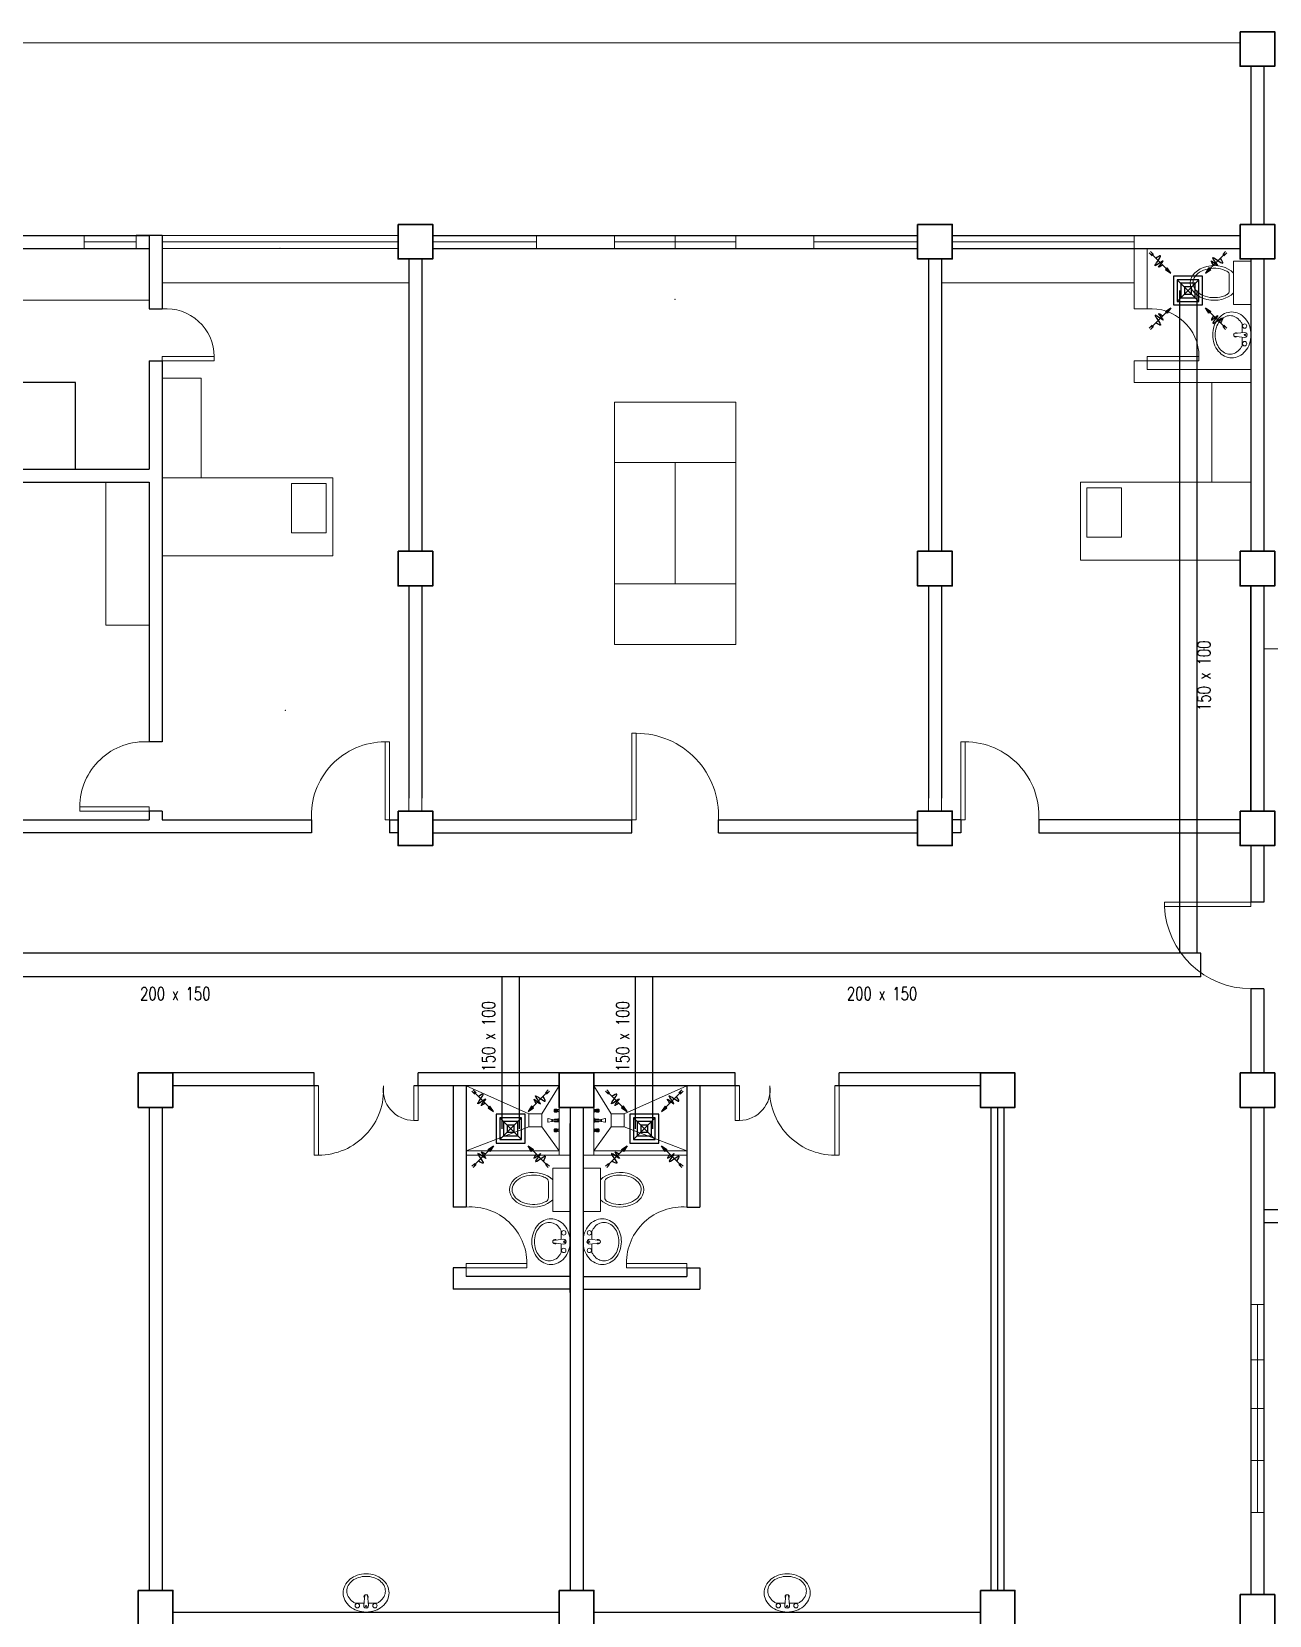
# Model space of a CAD drawing. Header units: millimetres. Extents: x 3 to 200, y 1 to 233.
# Drawn here: x 31.11 to 45.41, y 130.13 to 148.42 of the extents above; entities that cross this region are included whole.
import ezdxf

# ---------------------------------------------------------------- set-up
doc = ezdxf.new("R2010")
doc.units = ezdxf.units.MM
doc.header["$MEASUREMENT"] = 0
for name, color, linetype in [('AIR', 7, 'Continuous'), ('AIR-00', 8, 'Continuous'), ('AIR-03', 30, 'Continuous'), ('ducting label', 7, 'Continuous'), ('exhaust', 1, 'Continuous')]:
    doc.layers.add(name, color=color, linetype=linetype)
doc.styles.add('Arch-Dim', font='simplex.shx', dxfattribs={"width": 0.75})

# ---------------------------------------------------------------- blocks, each defined once
blk = doc.blocks.new('GRILL-C-IN')
at = {"layer": 'AIR-00', "ltscale": 3}
for p, q in [((-0.623, 0.601), (-0.674, 0.651)), ((-0.601, 0.623), (-0.651, 0.674)), ((-0.637, 0.637), (-0.3, 0.3)), ((0.637, 0.637), (0.3, 0.3)), ((0.601, 0.623), (0.651, 0.674)), ((0.623, 0.601), (0.674, 0.651)), ((-0.637, -0.637), (-0.3, -0.3)), ((0.637, -0.637), (0.3, -0.3)), ((-0.623, -0.601), (-0.674, -0.651)), ((-0.601, -0.623), (-0.651, -0.674)), ((0.601, -0.623), (0.651, -0.674)), ((0.623, -0.601), (0.674, -0.651))]:
    blk.add_line(p, q, dxfattribs=at)
at = {"layer": 'AIR-00', "color": 50}
for p, q in [((-0.188, 0.187), (0.187, -0.188)), ((0.187, 0.187), (-0.188, -0.188))]:
    blk.add_line(p, q, dxfattribs=at)
at = {"layer": 'AIR-00', "ltscale": 3}
for points in [[(-0.362, 0.393), (-0.393, 0.362), (-0.3, 0.3)], [(0.393, 0.362), (0.362, 0.393), (0.3, 0.3)], [(-0.362, -0.393), (-0.393, -0.362), (-0.3, -0.3)], [(0.393, -0.362), (0.362, -0.393), (0.3, -0.3)]]:
    blk.add_lwpolyline(points, close=True, dxfattribs=at)
at = {"layer": 'AIR-00', "color": 50}
for points in [[(-0.188, -0.188), (0.187, -0.188), (0.187, 0.187), (-0.188, 0.187)], [(-0.125, -0.125), (0.125, -0.125), (0.125, 0.125), (-0.125, 0.125)], [(-0.062, -0.062), (0.062, -0.062), (0.062, 0.062), (-0.062, 0.062)]]:
    blk.add_lwpolyline(points, close=True, dxfattribs=at)
at = {"layer": 'AIR-00', "ltscale": 3}
for points in [[(-0.441, 0.441), (-0.512, 0.404), (-0.432, 0.514), (-0.568, 0.43), (-0.477, 0.6), (-0.561, 0.561)], [(0.441, 0.441), (0.404, 0.512), (0.514, 0.432), (0.43, 0.568), (0.6, 0.477), (0.561, 0.561)], [(-0.441, -0.441), (-0.512, -0.404), (-0.432, -0.514), (-0.568, -0.43), (-0.477, -0.6), (-0.561, -0.561)], [(0.441, -0.441), (0.404, -0.512), (0.514, -0.432), (0.43, -0.568), (0.6, -0.477), (0.561, -0.561)]]:
    blk.add_spline(points, degree=3, dxfattribs=at)
for points in [[(-0.3, 0.3), (-0.362, 0.393), (-0.393, 0.362)], [(0.3, 0.3), (0.393, 0.362), (0.362, 0.393)], [(-0.3, -0.3), (-0.362, -0.393), (-0.393, -0.362)], [(0.3, -0.3), (0.393, -0.362), (0.362, -0.393)]]:
    blk.add_solid(points, dxfattribs=at)
at = {"layer": 'AIR-03', "color": 6}
blk.add_lwpolyline([(-0.25, -0.25), (0.25, -0.25), (0.25, 0.25), (-0.25, 0.25)], close=True, dxfattribs=at)

msp = doc.modelspace()

# ---------------------------------------------------------------- linework, layer by layer
at = {"color": 8, "lineweight": 9}
for p, q in [((45.07, 148.288), (29.745, 148.288)), ((31.72, 145.913), (31.72, 146.063)), ((31.72, 145.988), (32.32, 145.988)), ((32.32, 146.063), (32.32, 145.913)), ((33.382, 146.063), (32.62, 146.063)), ((35.345, 145.99), (32.62, 145.99)), ((34.582, 146.063), (33.382, 146.063)), ((34.582, 146.063), (35.345, 146.063)), ((35.745, 146.063), (35.745, 146.063)), ((36.945, 145.988), (35.745, 145.99)), ((36.945, 146.063), (36.945, 145.913)), ((37.845, 145.913), (37.845, 146.063)), ((39.245, 145.988), (37.845, 145.988)), ((38.545, 146.063), (38.545, 145.913)), ((38.545, 146.063), (39.245, 146.063)), ((39.245, 146.063), (39.245, 145.913)), ((40.145, 146.063), (40.145, 145.913)), ((40.145, 145.988), (41.345, 145.988)), ((41.745, 146.063), (41.745, 146.063)), ((43.845, 145.988), (41.745, 145.99)), ((43.845, 145.913), (43.845, 146.063)), ((32.32, 145.913), (31.72, 145.913)), ((33.382, 145.913), (32.62, 145.913)), ((34.582, 145.913), (33.382, 145.913)), ((34.582, 145.913), (35.345, 145.913)), ((38.545, 145.913), (37.845, 145.913)), ((43.845, 145.913), (43.995, 145.913)), ((44.995, 145.763), (45.195, 145.763)), ((44.995, 145.263), (44.995, 145.763)), ((45.195, 145.79), (45.195, 144.513)), ((45.195, 145.763), (45.195, 145.263)), ((44.945, 145.423), (44.945, 145.604)), ((32.47, 145.313), (30.97, 145.313)), ((45.195, 145.263), (44.995, 145.263)), ((44.997, 144.928), (45.119, 144.941)), ((44.997, 144.899), (45.119, 144.885)), ((45.545, 141.288), (45.345, 141.288)), ((35.47, 139.415), (35.47, 139.563)), ((35.62, 139.415), (35.62, 139.563)), ((41.47, 139.415), (41.47, 139.563)), ((41.62, 139.415), (41.62, 139.563)), ((35.745, 139.313), (35.745, 139.313)), ((35.745, 139.163), (35.745, 139.163)), ((37.207, 136.241), (36.132, 136.241)), ((37.207, 136.241), (37.207, 135.441)), ((37.607, 136.241), (37.607, 135.441)), ((37.149, 135.968), (37.149, 135.942)), ((37.149, 135.968), (37.15, 135.968)), ((37.149, 135.942), (37.15, 135.942)), ((37.15, 135.968), (37.152, 135.972)), ((37.15, 135.968), (37.15, 135.942)), ((37.15, 135.942), (37.152, 135.938)), ((37.152, 135.972), (37.152, 135.938)), ((37.152, 135.972), (37.174, 135.972)), ((37.152, 135.938), (37.174, 135.938)), ((37.161, 135.968), (37.173, 135.968)), ((37.161, 135.961), (37.173, 135.961)), ((37.161, 135.949), (37.173, 135.949)), ((37.161, 135.942), (37.173, 135.942)), ((37.174, 135.972), (37.178, 135.97)), ((37.174, 135.968), (37.174, 135.961)), ((37.174, 135.942), (37.174, 135.949)), ((37.174, 135.938), (37.178, 135.941)), ((37.18, 135.969), (37.186, 135.969)), ((37.18, 135.941), (37.186, 135.941)), ((37.186, 135.969), (37.188, 135.968)), ((37.186, 135.969), (37.186, 135.941)), ((37.186, 135.941), (37.188, 135.942)), ((37.188, 135.968), (37.188, 135.942)), ((37.2, 135.966), (37.188, 135.966)), ((37.2, 135.944), (37.188, 135.944)), ((37.207, 135.972), (37.2, 135.969)), ((37.2, 135.969), (37.2, 135.941)), ((37.207, 135.938), (37.2, 135.941)), ((37.207, 135.972), (37.207, 135.938)), ((37.207, 135.972), (37.207, 135.938)), ((37.207, 135.972), (37.207, 135.972)), ((37.207, 135.938), (37.207, 135.938)), ((37.607, 135.972), (37.607, 135.938)), ((37.608, 135.972), (37.607, 135.972)), ((37.608, 135.938), (37.607, 135.938)), ((37.608, 135.972), (37.608, 135.938)), ((37.608, 135.972), (37.615, 135.969)), ((37.608, 135.938), (37.615, 135.941)), ((37.615, 135.969), (37.615, 135.941)), ((37.615, 135.966), (37.627, 135.966)), ((37.615, 135.944), (37.627, 135.944)), ((37.629, 135.969), (37.627, 135.968)), ((37.627, 135.968), (37.627, 135.942)), ((37.629, 135.941), (37.627, 135.942)), ((37.629, 135.969), (37.629, 135.941)), ((37.635, 135.969), (37.629, 135.969)), ((37.635, 135.941), (37.629, 135.941)), ((37.641, 135.972), (37.637, 135.97)), ((37.641, 135.938), (37.637, 135.941)), ((37.663, 135.972), (37.641, 135.972)), ((37.641, 135.968), (37.641, 135.961)), ((37.641, 135.942), (37.641, 135.949)), ((37.663, 135.938), (37.641, 135.938)), ((37.654, 135.968), (37.642, 135.968)), ((37.654, 135.961), (37.642, 135.961)), ((37.654, 135.949), (37.642, 135.949)), ((37.654, 135.942), (37.642, 135.942)), ((37.663, 135.972), (37.663, 135.938)), ((37.665, 135.968), (37.663, 135.972)), ((37.665, 135.942), (37.663, 135.938)), ((37.665, 135.968), (37.665, 135.942)), ((37.666, 135.968), (37.665, 135.968)), ((37.666, 135.942), (37.665, 135.942)), ((37.666, 135.968), (37.666, 135.942)), ((37.076, 135.822), (37.076, 135.861)), ((37.122, 135.854), (37.08, 135.862)), ((37.122, 135.829), (37.08, 135.821)), ((37.13, 135.854), (37.122, 135.854)), ((37.122, 135.854), (37.122, 135.829)), ((37.122, 135.854), (37.122, 135.829)), ((37.122, 135.829), (37.13, 135.829)), ((37.13, 135.829), (37.13, 135.854)), ((37.13, 135.849), (37.192, 135.849)), ((37.192, 135.834), (37.13, 135.834)), ((37.149, 135.854), (37.149, 135.849)), ((37.149, 135.854), (37.15, 135.854)), ((37.149, 135.834), (37.149, 135.828)), ((37.149, 135.828), (37.15, 135.828)), ((37.149, 135.741), (37.15, 135.741)), ((37.149, 135.741), (37.149, 135.715)), ((37.149, 135.715), (37.15, 135.715)), ((37.15, 135.854), (37.152, 135.858)), ((37.15, 135.854), (37.15, 135.849)), ((37.15, 135.834), (37.15, 135.828)), ((37.15, 135.828), (37.152, 135.825)), ((37.15, 135.741), (37.152, 135.744)), ((37.15, 135.741), (37.15, 135.715)), ((37.15, 135.715), (37.152, 135.711)), ((37.152, 135.858), (37.152, 135.849)), ((37.152, 135.858), (37.174, 135.858)), ((37.152, 135.834), (37.152, 135.825)), ((37.152, 135.825), (37.174, 135.825)), ((37.152, 135.744), (37.174, 135.744)), ((37.152, 135.744), (37.152, 135.711)), ((37.152, 135.711), (37.174, 135.711)), ((37.161, 135.854), (37.173, 135.854)), ((37.161, 135.828), (37.173, 135.828)), ((37.161, 135.741), (37.173, 135.741)), ((37.161, 135.734), (37.173, 135.734)), ((37.161, 135.722), (37.173, 135.722)), ((37.161, 135.715), (37.173, 135.715)), ((37.174, 135.858), (37.178, 135.856)), ((37.174, 135.855), (37.174, 135.849)), ((37.174, 135.828), (37.174, 135.834)), ((37.174, 135.825), (37.178, 135.827)), ((37.174, 135.744), (37.178, 135.742)), ((37.174, 135.741), (37.174, 135.734)), ((37.174, 135.715), (37.174, 135.722)), ((37.174, 135.711), (37.178, 135.713)), ((37.18, 135.855), (37.186, 135.855)), ((37.18, 135.827), (37.186, 135.827)), ((37.18, 135.742), (37.186, 135.742)), ((37.18, 135.714), (37.186, 135.714)), ((37.186, 135.855), (37.186, 135.849)), ((37.186, 135.855), (37.188, 135.855)), ((37.186, 135.834), (37.186, 135.827)), ((37.186, 135.827), (37.188, 135.828)), ((37.186, 135.742), (37.186, 135.714)), ((37.186, 135.742), (37.188, 135.741)), ((37.186, 135.714), (37.188, 135.715)), ((37.188, 135.855), (37.188, 135.849)), ((37.192, 135.853), (37.188, 135.853)), ((37.188, 135.834), (37.188, 135.828)), ((37.192, 135.83), (37.188, 135.83)), ((37.188, 135.741), (37.188, 135.715)), ((37.2, 135.739), (37.188, 135.739)), ((37.2, 135.716), (37.188, 135.716)), ((37.192, 135.824), (37.192, 135.859)), ((37.192, 135.859), (37.202, 135.859)), ((37.192, 135.849), (37.192, 135.834)), ((37.202, 135.824), (37.192, 135.824)), ((37.207, 135.745), (37.2, 135.741)), ((37.2, 135.741), (37.2, 135.714)), ((37.207, 135.711), (37.2, 135.714)), ((37.202, 135.859), (37.207, 135.87)), ((37.202, 135.824), (37.202, 135.859)), ((37.202, 135.859), (37.202, 135.824)), ((37.207, 135.812), (37.202, 135.824)), ((37.207, 135.87), (37.207, 135.812)), ((37.207, 135.745), (37.207, 135.745)), ((37.207, 135.745), (37.207, 135.711)), ((37.207, 135.745), (37.207, 135.711)), ((37.207, 135.711), (37.207, 135.711)), ((37.613, 135.859), (37.607, 135.87)), ((37.607, 135.87), (37.607, 135.812)), ((37.607, 135.812), (37.613, 135.824)), ((37.608, 135.745), (37.607, 135.745)), ((37.607, 135.745), (37.607, 135.711)), ((37.608, 135.711), (37.607, 135.711)), ((37.608, 135.745), (37.615, 135.741)), ((37.608, 135.745), (37.608, 135.711)), ((37.608, 135.711), (37.615, 135.714)), ((37.613, 135.824), (37.613, 135.859)), ((37.623, 135.859), (37.613, 135.859)), ((37.613, 135.859), (37.613, 135.824)), ((37.613, 135.824), (37.623, 135.824)), ((37.615, 135.741), (37.615, 135.714)), ((37.615, 135.739), (37.627, 135.739)), ((37.615, 135.716), (37.627, 135.716)), ((37.623, 135.824), (37.623, 135.859)), ((37.623, 135.853), (37.627, 135.853)), ((37.685, 135.849), (37.623, 135.849)), ((37.623, 135.849), (37.623, 135.834)), ((37.623, 135.834), (37.685, 135.834)), ((37.623, 135.83), (37.627, 135.83)), ((37.627, 135.855), (37.627, 135.849)), ((37.629, 135.855), (37.627, 135.855)), ((37.627, 135.834), (37.627, 135.828)), ((37.629, 135.827), (37.627, 135.828)), ((37.629, 135.742), (37.627, 135.741)), ((37.627, 135.741), (37.627, 135.715)), ((37.629, 135.714), (37.627, 135.715)), ((37.629, 135.855), (37.629, 135.849)), ((37.635, 135.855), (37.629, 135.855)), ((37.629, 135.834), (37.629, 135.827)), ((37.635, 135.827), (37.629, 135.827)), ((37.635, 135.742), (37.629, 135.742)), ((37.629, 135.742), (37.629, 135.714)), ((37.635, 135.714), (37.629, 135.714)), ((37.641, 135.858), (37.637, 135.856)), ((37.641, 135.825), (37.637, 135.827)), ((37.641, 135.744), (37.637, 135.742)), ((37.641, 135.711), (37.637, 135.713)), ((37.663, 135.858), (37.641, 135.858)), ((37.641, 135.855), (37.641, 135.849)), ((37.641, 135.828), (37.641, 135.834)), ((37.663, 135.825), (37.641, 135.825)), ((37.663, 135.744), (37.641, 135.744)), ((37.641, 135.741), (37.641, 135.734)), ((37.641, 135.715), (37.641, 135.722)), ((37.663, 135.711), (37.641, 135.711)), ((37.654, 135.854), (37.642, 135.854)), ((37.654, 135.828), (37.642, 135.828)), ((37.654, 135.741), (37.642, 135.741)), ((37.654, 135.734), (37.642, 135.734)), ((37.654, 135.722), (37.642, 135.722)), ((37.654, 135.715), (37.642, 135.715)), ((37.663, 135.858), (37.663, 135.849)), ((37.665, 135.854), (37.663, 135.858)), ((37.663, 135.834), (37.663, 135.825)), ((37.665, 135.828), (37.663, 135.825)), ((37.665, 135.741), (37.663, 135.744)), ((37.663, 135.744), (37.663, 135.711)), ((37.665, 135.715), (37.663, 135.711)), ((37.665, 135.854), (37.665, 135.849)), ((37.666, 135.854), (37.665, 135.854)), ((37.665, 135.834), (37.665, 135.828)), ((37.666, 135.828), (37.665, 135.828)), ((37.666, 135.741), (37.665, 135.741)), ((37.665, 135.741), (37.665, 135.715)), ((37.666, 135.715), (37.665, 135.715)), ((37.666, 135.854), (37.666, 135.849)), ((37.666, 135.834), (37.666, 135.828)), ((37.666, 135.741), (37.666, 135.715)), ((37.685, 135.854), (37.693, 135.854)), ((37.685, 135.829), (37.685, 135.854)), ((37.693, 135.829), (37.685, 135.829)), ((37.693, 135.854), (37.735, 135.862)), ((37.693, 135.854), (37.693, 135.829)), ((37.693, 135.854), (37.693, 135.829)), ((37.693, 135.829), (37.735, 135.821)), ((37.739, 135.822), (37.739, 135.861)), ((37.332, 135.291), (37.132, 135.291)), ((37.132, 135.291), (37.132, 134.791)), ((37.332, 134.791), (37.332, 135.291)), ((37.482, 135.291), (37.682, 135.291)), ((37.482, 134.791), (37.482, 135.291)), ((37.682, 135.291), (37.682, 134.791)), ((37.082, 135.132), (37.082, 134.951)), ((37.732, 135.132), (37.732, 134.951)), ((37.132, 134.791), (37.332, 134.791)), ((37.682, 134.791), (37.482, 134.791)), ((37.134, 134.456), (37.256, 134.469)), ((37.134, 134.427), (37.256, 134.414)), ((37.23, 134.466), (37.23, 134.568)), ((37.68, 134.456), (37.558, 134.469)), ((37.68, 134.427), (37.558, 134.414)), ((37.584, 134.466), (37.584, 134.568)), ((45.195, 133.714), (45.345, 133.714)), ((45.195, 132.514), (45.195, 133.714)), ((45.27, 131.314), (45.27, 133.714)), ((45.345, 133.714), (45.345, 131.314)), ((45.195, 133.077), (45.345, 133.077)), ((45.195, 132.514), (45.195, 131.314)), ((45.195, 132.514), (45.345, 132.514)), ((45.195, 131.914), (45.345, 131.914)), ((45.345, 131.314), (45.195, 131.314)), ((34.962, 130.362), (34.948, 130.24)), ((34.991, 130.362), (35.004, 130.24)), ((39.824, 130.362), (39.811, 130.24)), ((39.853, 130.362), (39.866, 130.24))]:
    msp.add_line(p, q, dxfattribs=at)
at = {"color": 8, "lineweight": 25}
for p, q in [((45.195, 148.015), (45.195, 146.19)), ((45.345, 148.015), (45.345, 146.19)), ((30.507, 146.063), (31.707, 146.063)), ((31.707, 146.063), (32.47, 146.063)), ((32.47, 146.063), (32.32, 146.063)), ((32.47, 146.063), (32.47, 145.213)), ((32.62, 146.063), (32.47, 146.063)), ((32.62, 146.063), (32.62, 145.213)), ((35.745, 146.063), (41.345, 146.063)), ((41.745, 146.063), (45.07, 146.063)), ((30.97, 145.913), (31.707, 145.913)), ((31.707, 145.913), (32.47, 145.913)), ((35.47, 145.79), (35.47, 142.415)), ((35.62, 145.79), (35.62, 142.415)), ((35.745, 145.913), (41.345, 145.913)), ((41.47, 145.79), (41.47, 142.415)), ((41.62, 145.79), (41.62, 142.415)), ((41.745, 145.913), (45.07, 145.913)), ((45.195, 145.79), (45.195, 142.415)), ((45.345, 145.79), (45.345, 142.415)), ((45.345, 145.79), (45.345, 142.415)), ((32.47, 145.213), (32.62, 145.213)), ((32.47, 144.613), (32.47, 143.363)), ((32.47, 144.613), (32.62, 144.613)), ((32.62, 144.613), (32.62, 140.213)), ((45.195, 144.363), (45.195, 142.415)), ((29.62, 143.363), (32.47, 143.363)), ((29.62, 143.213), (32.47, 143.213)), ((32.47, 143.213), (32.47, 140.213)), ((35.47, 142.015), (35.47, 139.563)), ((35.62, 142.015), (35.62, 139.563)), ((41.47, 142.015), (41.47, 139.563)), ((41.62, 142.015), (41.62, 139.563)), ((45.195, 142.015), (45.195, 139.415)), ((45.195, 139.415), (45.195, 142.015)), ((45.345, 142.015), (45.345, 139.415)), ((45.345, 142.015), (45.345, 139.415)), ((32.62, 140.213), (32.47, 140.213)), ((32.47, 139.413), (32.47, 139.313)), ((32.62, 139.413), (32.47, 139.413)), ((32.62, 139.413), (32.62, 139.313)), ((30.645, 139.313), (32.47, 139.313)), ((32.62, 139.313), (34.345, 139.313)), ((34.345, 139.313), (34.345, 139.163)), ((35.245, 139.313), (35.345, 139.313)), ((35.245, 139.313), (35.245, 139.163)), ((35.745, 139.313), (38.045, 139.313)), ((38.045, 139.163), (38.045, 139.313)), ((39.045, 139.313), (41.345, 139.313)), ((39.045, 139.163), (39.045, 139.313)), ((41.845, 139.313), (41.745, 139.313)), ((41.745, 139.313), (41.745, 139.313)), ((41.845, 139.313), (41.845, 139.163)), ((45.07, 139.313), (42.745, 139.313)), ((42.745, 139.313), (42.745, 139.163)), ((34.345, 139.163), (30.645, 139.163)), ((35.345, 139.163), (35.245, 139.163)), ((35.745, 139.163), (38.045, 139.163)), ((39.045, 139.163), (41.345, 139.163)), ((41.845, 139.163), (41.745, 139.163)), ((41.745, 139.163), (41.745, 139.163)), ((42.745, 139.163), (45.07, 139.163)), ((45.195, 139.015), (45.195, 138.363)), ((45.345, 139.015), (45.345, 138.363)), ((45.345, 138.363), (45.195, 138.363)), ((45.195, 137.363), (45.195, 136.391)), ((45.345, 137.363), (45.195, 137.363)), ((45.345, 137.363), (45.345, 136.391)), ((34.376, 136.391), (32.745, 136.391)), ((34.376, 136.241), (34.376, 136.391)), ((39.239, 136.391), (35.576, 136.391)), ((35.576, 136.241), (35.576, 136.391)), ((39.239, 136.241), (39.239, 136.391)), ((42.07, 136.391), (40.439, 136.391)), ((40.439, 136.241), (40.439, 136.391)), ((34.426, 136.241), (32.745, 136.241)), ((37.207, 136.241), (35.526, 136.241)), ((39.289, 136.241), (37.607, 136.241)), ((42.07, 136.241), (40.389, 136.241)), ((32.47, 135.991), (32.47, 130.414)), ((32.62, 135.991), (32.62, 130.414)), ((37.332, 135.991), (37.332, 130.414)), ((37.482, 135.991), (37.482, 130.414)), ((42.195, 130.414), (42.195, 135.991)), ((42.27, 130.414), (42.27, 135.991)), ((42.345, 130.414), (42.345, 135.991)), ((45.195, 135.991), (45.195, 134.663)), ((45.345, 135.991), (45.345, 134.813)), ((37.332, 133.856), (37.332, 135.806)), ((45.345, 134.813), (51.295, 134.813)), ((45.345, 134.813), (45.345, 134.663)), ((45.195, 134.663), (45.195, 130.365)), ((45.345, 134.663), (49.145, 134.663)), ((45.345, 134.663), (45.345, 130.365)), ((32.745, 130.164), (37.207, 130.164)), ((37.607, 130.164), (42.07, 130.164))]:
    msp.add_line(p, q, dxfattribs=at)
at = {"color": 8, "lineweight": 9, "ltscale": 0.4}
for p, q in [((43.845, 145.213), (43.845, 145.913)), ((43.995, 145.213), (43.995, 145.913)), ((35.47, 145.513), (32.62, 145.513)), ((43.845, 145.513), (41.62, 145.513)), ((43.995, 145.213), (43.845, 145.213)), ((43.995, 144.613), (43.845, 144.613)), ((43.845, 144.613), (43.845, 144.363)), ((43.995, 144.613), (43.995, 144.513)), ((45.195, 144.513), (43.995, 144.513)), ((45.195, 144.513), (43.995, 144.513)), ((45.195, 144.363), (43.845, 144.363)), ((31.97, 143.213), (31.97, 141.563)), ((31.97, 141.563), (32.47, 141.563))]:
    msp.add_line(p, q, dxfattribs=at)
at = {"color": 8, "lineweight": 13, "ltscale": 0.4}
msp.add_line((43.995, 144.663), (43.995, 144.613), dxfattribs=at)
at = {"color": 8, "lineweight": 13}
for p, q in [((45.195, 138.363), (44.195, 138.363)), ((44.195, 138.363), (44.195, 138.313)), ((44.195, 138.313), (45.195, 138.313)), ((45.195, 138.313), (45.195, 138.363))]:
    msp.add_line(p, q, dxfattribs=at)
at = {"color": 8, "lineweight": 25, "ltscale": 0.3}
for p, q in [((35.982, 136.241), (35.982, 134.841)), ((36.132, 136.241), (36.132, 134.841)), ((38.682, 136.241), (38.682, 134.841)), ((38.832, 136.241), (38.832, 134.841)), ((36.132, 134.841), (35.982, 134.841)), ((38.682, 134.841), (38.832, 134.841)), ((35.982, 134.141), (35.982, 133.891)), ((36.132, 134.141), (35.982, 134.141)), ((38.682, 134.141), (38.682, 134.041)), ((38.682, 134.141), (38.832, 134.141)), ((38.832, 134.141), (38.832, 133.891)), ((37.332, 133.891), (35.982, 133.891)), ((37.332, 134.041), (36.132, 134.041)), ((37.482, 134.041), (38.682, 134.041)), ((37.482, 133.891), (38.832, 133.891))]:
    msp.add_line(p, q, dxfattribs=at)
at = {"color": 8, "lineweight": 9, "ltscale": 0.3}
for p, q in [((36.857, 135.916), (36.132, 136.241)), ((37.007, 135.916), (37.207, 136.241)), ((37.807, 135.916), (37.607, 136.241)), ((37.957, 135.916), (38.682, 136.241)), ((36.857, 135.766), (36.132, 135.491)), ((37.007, 135.766), (37.207, 135.491)), ((37.807, 135.766), (37.607, 135.491)), ((37.957, 135.766), (38.682, 135.491))]:
    msp.add_line(p, q, dxfattribs=at)
at = {"color": 8, "lineweight": 13, "ltscale": 0.3}
msp.add_line((36.132, 134.141), (36.132, 134.041), dxfattribs=at)
at = {"color": 8, "lineweight": 35}
for points in [[(45.07, 148.415), (45.47, 148.415), (45.47, 148.015), (45.07, 148.015)], [(35.345, 146.19), (35.745, 146.19), (35.745, 145.79), (35.345, 145.79)], [(41.345, 146.19), (41.745, 146.19), (41.745, 145.79), (41.345, 145.79)], [(45.07, 146.19), (45.47, 146.19), (45.47, 145.79), (45.07, 145.79)], [(35.345, 142.415), (35.745, 142.415), (35.745, 142.015), (35.345, 142.015)], [(41.345, 142.415), (41.745, 142.415), (41.745, 142.015), (41.345, 142.015)], [(45.07, 142.415), (45.47, 142.415), (45.47, 142.015), (45.07, 142.015)], [(35.345, 139.415), (35.745, 139.415), (35.745, 139.015), (35.345, 139.015)], [(41.345, 139.415), (41.745, 139.415), (41.745, 139.015), (41.345, 139.015)], [(45.07, 139.415), (45.47, 139.415), (45.47, 139.015), (45.07, 139.015)], [(32.345, 136.391), (32.745, 136.391), (32.745, 135.991), (32.345, 135.991)], [(37.207, 136.391), (37.607, 136.391), (37.607, 135.991), (37.207, 135.991)], [(42.07, 136.391), (42.47, 136.391), (42.47, 135.991), (42.07, 135.991)], [(45.07, 136.391), (45.47, 136.391), (45.47, 135.991), (45.07, 135.991)], [(32.345, 130.414), (32.745, 130.414), (32.745, 130.014), (32.345, 130.014)], [(37.207, 130.414), (37.607, 130.414), (37.607, 130.014), (37.207, 130.014)], [(42.07, 130.414), (42.47, 130.414), (42.47, 130.014), (42.07, 130.014)], [(45.07, 130.365), (45.47, 130.365), (45.47, 129.965), (45.07, 129.965)]]:
    msp.add_lwpolyline(points, close=True, dxfattribs=at)
at = {"color": 8, "lineweight": 9}
for points in [[(31.72, 146.063), (32.32, 146.063), (32.32, 145.913), (31.72, 145.913)], [(35.745, 146.063), (36.945, 146.063), (36.945, 145.913), (35.745, 145.913)], [(37.845, 146.063), (39.245, 146.063), (39.245, 145.913), (37.845, 145.913)], [(40.145, 146.063), (41.345, 146.063), (41.345, 145.913), (40.145, 145.913)], [(41.745, 146.063), (43.845, 146.063), (43.845, 145.913), (41.745, 145.913)], [(39.245, 143.438), (39.245, 144.138), (37.845, 144.138), (37.845, 143.438)], [(38.545, 143.438), (37.845, 143.438), (37.845, 142.038), (38.545, 142.038)], [(38.545, 143.438), (39.245, 143.438), (39.245, 142.038), (38.545, 142.038)], [(39.245, 142.038), (39.245, 141.338), (37.845, 141.338), (37.845, 142.038)], [(45.195, 131.314), (45.195, 133.714), (45.345, 133.714), (45.345, 131.314)], [(45.195, 133.714), (45.345, 133.714), (45.345, 131.314), (45.195, 131.314)]]:
    msp.add_lwpolyline(points, close=True, dxfattribs=at)
for points in [[(44.974, 144.648, -0.11576), (44.891, 144.667, -0.104047), (44.818, 144.726, -0.090875), (44.77, 144.81, -0.083344), (44.753, 144.913, -0.083344), (44.77, 145.017, -0.090875), (44.818, 145.101, -0.104047), (44.891, 145.159, -0.11576), (44.974, 145.178, -0.11576), (45.056, 145.159, -0.104047), (45.13, 145.101, -0.090875), (45.178, 145.017, -0.083344), (45.195, 144.913, -0.083344), (45.178, 144.81, -0.090875), (45.13, 144.726, -0.104047), (45.056, 144.667, -0.11576)], [(37.111, 134.706, 0.11576), (37.029, 134.687, 0.104047), (36.955, 134.629, 0.090875), (36.908, 134.545, 0.083344), (36.89, 134.441, 0.083344), (36.908, 134.338, 0.090875), (36.955, 134.254, 0.104047), (37.029, 134.196, 0.11576), (37.111, 134.176, 0.11576), (37.194, 134.196, 0.104047), (37.268, 134.254, 0.090875), (37.315, 134.338, 0.083344), (37.332, 134.441, 0.083344), (37.315, 134.545, 0.090875), (37.268, 134.629, 0.104047), (37.194, 134.687, 0.11576)], [(37.703, 134.706, -0.11576), (37.786, 134.687, -0.104047), (37.86, 134.629, -0.090875), (37.907, 134.545, -0.083344), (37.924, 134.441, -0.083344), (37.907, 134.338, -0.090875), (37.86, 134.254, -0.104047), (37.786, 134.196, -0.11576), (37.703, 134.176, -0.11576), (37.621, 134.196, -0.104047), (37.547, 134.254, -0.090875), (37.5, 134.338, -0.083344), (37.482, 134.441, -0.083344), (37.5, 134.545, -0.090875), (37.547, 134.629, -0.104047), (37.621, 134.687, -0.11576)], [(35.241, 130.385, 0.11576), (35.222, 130.468, 0.104047), (35.163, 130.542, 0.090875), (35.08, 130.589, 0.083344), (34.976, 130.606, 0.083344), (34.873, 130.589, 0.090875), (34.789, 130.542, 0.104047), (34.73, 130.468, 0.11576), (34.711, 130.385, 0.11576), (34.73, 130.303, 0.104047), (34.789, 130.229, 0.090875), (34.873, 130.182, 0.083344), (34.976, 130.164, 0.083344), (35.08, 130.182, 0.090875), (35.163, 130.229, 0.104047), (35.222, 130.303, 0.11576)], [(40.104, 130.385, 0.11576), (40.084, 130.468, 0.104047), (40.026, 130.542, 0.090875), (39.942, 130.589, 0.083344), (39.839, 130.606, 0.083344), (39.735, 130.589, 0.090875), (39.651, 130.542, 0.104047), (39.593, 130.468, 0.11576), (39.574, 130.385, 0.11576), (39.593, 130.303, 0.104047), (39.651, 130.229, 0.090875), (39.735, 130.182, 0.083344), (39.839, 130.164, 0.083344), (39.942, 130.182, 0.090875), (40.026, 130.229, 0.104047), (40.084, 130.303, 0.11576)]]:
    msp.add_lwpolyline(points, format="xyb", close=True, dxfattribs=at)
for points in [[(44.953, 144.691, -0.124838), (44.89, 144.706, -0.105788), (44.833, 144.756, -0.086697), (44.796, 144.826, -0.076776), (44.783, 144.913, -0.076776), (44.796, 145.001, -0.086697), (44.833, 145.07, -0.105788), (44.89, 145.12, -0.124838), (44.953, 145.136, -0.124838), (45.015, 145.12, -0.105788), (45.073, 145.07, -0.040067), (45.093, 145.04), (45.093, 144.938, -0.040067)], [(45.093, 144.889), (45.093, 144.787, -0.040067), (45.073, 144.756, -0.105788), (45.015, 144.706, -0.124838), (44.953, 144.691, -0.124838)], [(37.09, 134.664, 0.124838), (37.028, 134.648, 0.105788), (36.97, 134.599, 0.086697), (36.934, 134.529, 0.076776), (36.92, 134.441, 0.076776), (36.934, 134.354, 0.086697), (36.97, 134.284, 0.105788), (37.028, 134.235, 0.124838), (37.09, 134.219, 0.124838), (37.153, 134.235, 0.105788), (37.211, 134.284, 0.040067), (37.23, 134.315), (37.23, 134.417, 0.040067)], [(37.724, 134.664, -0.124838), (37.787, 134.648, -0.105788), (37.845, 134.599, -0.086697), (37.881, 134.529, -0.076776), (37.894, 134.441, -0.076776), (37.881, 134.354, -0.086697), (37.845, 134.284, -0.105788), (37.787, 134.235, -0.124838), (37.724, 134.219, -0.124838), (37.662, 134.235, -0.105788), (37.604, 134.284, -0.040067), (37.584, 134.315), (37.584, 134.417, -0.040067)], [(35.199, 130.406, 0.124838), (35.183, 130.469, 0.105788), (35.133, 130.527, 0.086697), (35.064, 130.563, 0.076776), (34.976, 130.576, 0.076776), (34.889, 130.563, 0.086697), (34.819, 130.527, 0.105788), (34.769, 130.469, 0.124838), (34.754, 130.406, 0.124838), (34.769, 130.344, 0.105788), (34.819, 130.286, 0.040067), (34.85, 130.266), (34.952, 130.266, 0.040067)], [(35, 130.266), (35.103, 130.266, 0.040067), (35.133, 130.286, 0.105788), (35.183, 130.344, 0.124838), (35.199, 130.406, 0.124838)], [(40.061, 130.406, 0.124838), (40.045, 130.469, 0.105788), (39.996, 130.527, 0.086697), (39.926, 130.563, 0.076776), (39.839, 130.576, 0.076776), (39.751, 130.563, 0.086697), (39.681, 130.527, 0.105788), (39.632, 130.469, 0.124838), (39.616, 130.406, 0.124838), (39.632, 130.344, 0.105788), (39.681, 130.286, 0.040067), (39.712, 130.266), (39.814, 130.266, 0.040067)], [(39.863, 130.266), (39.965, 130.266, 0.040067), (39.996, 130.286, 0.105788), (40.045, 130.344, 0.124838), (40.061, 130.406, 0.124838)]]:
    msp.add_lwpolyline(points, format="xyb", dxfattribs=at)
at = {"color": 8, "lineweight": 13, "ltscale": 0.03}
for points in [[(32.62, 144.613), (32.62, 144.663), (33.22, 144.663), (33.22, 144.613)], [(43.995, 144.613), (43.995, 144.663), (44.595, 144.663), (44.595, 144.613)], [(35.245, 139.313), (35.195, 139.313), (35.195, 140.213), (35.245, 140.213)], [(41.845, 139.313), (41.895, 139.313), (41.895, 140.213), (41.845, 140.213)], [(32.47, 139.413), (32.47, 139.463), (31.67, 139.463), (31.67, 139.413)], [(34.426, 136.241), (34.376, 136.241), (34.376, 135.441), (34.426, 135.441)], [(35.576, 136.241), (35.526, 136.241), (35.526, 135.841), (35.576, 135.841)], [(39.239, 136.241), (39.289, 136.241), (39.289, 135.841), (39.239, 135.841)], [(40.389, 136.241), (40.439, 136.241), (40.439, 135.441), (40.389, 135.441)], [(36.132, 134.141), (36.132, 134.191), (36.832, 134.191), (36.832, 134.141)], [(38.682, 134.141), (38.682, 134.191), (37.982, 134.191), (37.982, 134.141)]]:
    msp.add_lwpolyline(points, close=True, dxfattribs=at)
at = {"color": 8, "lineweight": 25, "ltscale": 0.1}
msp.add_lwpolyline([(31.62, 144.363), (29.62, 144.363), (29.62, 143.363), (31.62, 143.363)], close=True, dxfattribs=at)
at = {"color": 8, "lineweight": 9, "ltscale": 0.3}
for points in [[(32.62, 143.263), (32.62, 144.413), (33.07, 144.413), (33.07, 143.263)], [(45.195, 143.213), (45.195, 144.363), (44.745, 144.363), (44.745, 143.213)], [(34.59, 142.363), (32.62, 142.363), (32.62, 143.263), (34.59, 143.263)], [(34.115, 142.628), (34.515, 142.628), (34.515, 143.198), (34.115, 143.198)], [(43.7, 142.578), (43.3, 142.578), (43.3, 143.148), (43.7, 143.148)]]:
    msp.add_lwpolyline(points, close=True, dxfattribs=at)
for points in [[(45.195, 142.415), (45.195, 143.213), (43.225, 143.213), (43.225, 142.313), (45.07, 142.313)], [(37.207, 135.491), (36.132, 135.491), (36.132, 135.441), (37.332, 135.441), (37.332, 135.441)], [(37.607, 135.491), (38.682, 135.491), (38.682, 135.441), (37.482, 135.441), (37.482, 135.441)]]:
    msp.add_lwpolyline(points, dxfattribs=at)
at = {"color": 8, "lineweight": 13}
msp.add_lwpolyline([(38.045, 139.313), (38.095, 139.313), (38.095, 140.313), (38.045, 140.313)], close=True, dxfattribs=at)
at = {"color": 8, "lineweight": 9, "ltscale": 0.03}
for points in [[(37.007, 135.766), (37.007, 135.916), (36.857, 135.916), (36.857, 135.766)], [(37.807, 135.766), (37.807, 135.916), (37.957, 135.916), (37.957, 135.766)]]:
    msp.add_lwpolyline(points, close=True, dxfattribs=at)
at = {"color": 8, "lineweight": 9}
for centre, radius in [((45.122, 145.015), 0.0255), ((45.128, 144.913), 0.0095), ((45.122, 144.812), 0.0255), ((37.259, 134.543), 0.0255), ((37.266, 134.441), 0.0095), ((37.555, 134.543), 0.0255), ((37.549, 134.441), 0.0095), ((37.259, 134.34), 0.0255), ((37.555, 134.34), 0.0255), ((34.875, 130.237), 0.0255), ((34.976, 130.231), 0.0095), ((35.078, 130.237), 0.0255), ((39.737, 130.237), 0.0255), ((39.839, 130.231), 0.0095), ((39.94, 130.237), 0.0255)]:
    msp.add_circle(centre, radius, dxfattribs=at)
for centre, radius, start, end in [((44.895, 145.604), 0.05, 0, 61.9916), ((44.895, 145.423), 0.05, 298.1501, 0), ((45.02, 144.913), 0.025, 161.3793, 198.6207), ((45.091, 144.913), 0.0948, 171.2026, 188.7974), ((45.02, 144.913), 0.025, 48.7978, 143.6932), ((45.02, 144.913), 0.025, 216.3068, 311.2022), ((45.122, 144.913), 0.028, 263.7545, 96.2455), ((37.032, 135.132), 0.05, 0, 61.8499), ((37.782, 135.132), 0.05, 118.1501, 180), ((37.032, 134.951), 0.05, 298.0084, 360), ((37.782, 134.951), 0.05, 180, 241.9916), ((37.09, 134.533), 0.131, 61.5364, 90), ((37.067, 134.489), 0.181, 37.3815, 61.5364), ((37.748, 134.489), 0.181, 118.4636, 142.6185), ((37.724, 134.533), 0.131, 90, 118.4636), ((37.157, 134.441), 0.025, 161.3793, 198.6207), ((37.228, 134.441), 0.0948, 171.2026, 188.7974), ((37.157, 134.441), 0.025, 48.7978, 143.6932), ((37.157, 134.441), 0.025, 216.3068, 311.2022), ((37.029, 134.46), 0.228, 28.2037, 37.3815), ((37.259, 134.441), 0.028, 263.7545, 96.2455), ((37.555, 134.441), 0.028, 83.7545, 276.2455), ((37.786, 134.46), 0.228, 142.6185, 151.7963), ((37.657, 134.441), 0.025, 36.3068, 131.2022), ((37.657, 134.441), 0.025, 228.7978, 323.6932), ((37.587, 134.441), 0.0948, 351.2026, 8.7974), ((37.657, 134.441), 0.025, 341.3793, 18.6207), ((34.976, 130.237), 0.028, 173.7545, 6.2455), ((34.976, 130.339), 0.025, 126.3068, 221.2022), ((34.976, 130.269), 0.0948, 81.2026, 98.7974), ((34.976, 130.339), 0.025, 71.3793, 108.6207), ((34.976, 130.339), 0.025, 318.7978, 53.6932), ((39.839, 130.237), 0.028, 173.7545, 6.2455), ((39.839, 130.339), 0.025, 126.3068, 221.2022), ((39.839, 130.269), 0.0948, 81.2026, 98.7974), ((39.839, 130.339), 0.025, 71.3793, 108.6207), ((39.839, 130.339), 0.025, 318.7978, 53.6932)]:
    msp.add_arc(centre, radius, start, end, dxfattribs=at)
at = {"color": 8, "lineweight": 13, "ltscale": 0.03}
for centre, radius, start, end in [((32.668, 144.663), 0.552, 0, 94.9791), ((44.043, 144.663), 0.552, 0, 94.9791), ((32.421, 139.463), 0.752, 86.3048, 180), ((35.195, 139.362), 0.851, 90, 183.2732), ((41.895, 139.362), 0.851, 356.7268, 90), ((34.426, 136.193), 0.752, 270, 3.6952), ((35.526, 136.195), 0.353, 172.3719, 270), ((39.289, 136.195), 0.353, 270, 7.6281), ((40.389, 136.193), 0.752, 176.3048, 270), ((36.181, 134.191), 0.652, 0, 94.2422), ((38.634, 134.191), 0.652, 85.7578, 180)]:
    msp.add_arc(centre, radius, start, end, dxfattribs=at)
at = {"color": 8, "lineweight": 13}
for centre, radius, start, end in [((38.095, 139.362), 0.951, 357.0624, 90), ((45.195, 138.363), 1, 182.866, 270)]:
    msp.add_arc(centre, radius, start, end, dxfattribs=at)
at = {"color": 8, "lineweight": 9, "extrusion": (0, 0, -1)}
for centre, major_axis in [((44.77, 145.513), (0.275, 0)), ((37.907, 135.041), (-0.275, 0))]:
    msp.add_ellipse(centre, major_axis=major_axis, ratio=0.727273, start_param=0.612555, end_param=5.670631, dxfattribs=at)
at = {"color": 8, "lineweight": 9}
for centre, major_axis, ratio, start_param, end_param in [((37.157, 135.955), (0.00268, 0.00268), 1, 1.643677, 3.068487), ((37.162, 135.981), (0.00896, 0.00896), 1, 3.15309, 3.864175), ((37.162, 135.929), (-0.00896, 0.00896), 1, -0.722807, -0.011722), ((37.162, 135.951), (0.00738, 0.00738), 1, 0.858879, 1.643677), ((37.162, 135.959), (-0.00738, 0.00738), 1, 1.497691, 2.282489), ((37.173, 135.972), (-0.00268, 0.00268), 1, 2.356082, 2.983721), ((37.173, 135.957), (0.00268, 0.00268), 1, 0.157647, 0.785286), ((37.173, 135.953), (0.00268, 0.00268), 1, 3.926878, 4.554518), ((37.173, 135.938), (-0.00268, 0.00268), 1, -1.41315, -0.785511), ((37.167, 135.983), (-0.0118, 0.0118), 1, 2.876824, 3.009049), ((37.168, 135.95), (-0.00887, 0.00887), 1, 4.509022, 4.870036), ((37.168, 135.96), (-0.00887, 0.00887), 1, 2.983721, 3.344735), ((37.167, 135.927), (0.0118, 0.0118), 1, 0.132318, 0.264544), ((37.18, 135.973), (-0.00268, 0.00268), 1, 1.862141, 2.356082), ((37.175, 135.955), (0.00268, 0.00268), 1, 4.915531, 6.079819), ((37.18, 135.937), (-0.00268, 0.00268), 1, -0.785511, -0.291569), ((37.079, 135.824), (-0.00268, 0.00268), 1, 1.354119, 2.724181), ((37.157, 135.728), (0.00268, 0.00268), 1, 1.643677, 3.068487), ((37.162, 135.867), (0.00896, 0.00896), 1, 3.15309, 3.864175), ((37.162, 135.816), (0.00896, 0.00896), 1, 0.847989, 1.559075), ((37.162, 135.754), (0.00896, 0.00896), 1, 3.15309, 3.864175), ((37.162, 135.702), (-0.00896, 0.00896), 1, -0.722807, -0.011722), ((37.162, 135.723), (0.00738, 0.00738), 1, 0.858879, 1.643677), ((37.162, 135.732), (-0.00738, 0.00738), 1, 1.497691, 2.282489), ((37.173, 135.858), (0.00268, 0.00268), 1, 3.926878, 4.554518), ((37.173, 135.825), (0.00268, 0.00268), 1, 0.157647, 0.785286), ((37.173, 135.745), (-0.00268, 0.00268), 1, 2.356082, 2.983721), ((37.173, 135.73), (0.00268, 0.00268), 1, 0.157647, 0.785286), ((37.173, 135.725), (0.00268, 0.00268), 1, 3.926878, 4.554518), ((37.173, 135.711), (-0.00268, 0.00268), 1, -1.41315, -0.785511), ((37.167, 135.87), (-0.0118, 0.0118), 1, 2.876824, 3.009049), ((37.167, 135.813), (-0.0118, 0.0118), 1, -1.438478, -1.306252), ((37.167, 135.756), (0.0118, 0.0118), 1, 4.44762, 4.579846), ((37.168, 135.723), (-0.00887, 0.00887), 1, 4.509022, 4.870036), ((37.168, 135.733), (-0.00887, 0.00887), 1, 2.983721, 3.344735), ((37.167, 135.7), (0.0118, 0.0118), 1, 0.132318, 0.264544), ((37.18, 135.859), (0.00268, 0.00268), 1, 3.432937, 3.926878), ((37.18, 135.824), (0.00268, 0.00268), 1, 0.785286, 1.279227), ((37.18, 135.746), (-0.00268, 0.00268), 1, 1.862141, 2.356082), ((37.175, 135.728), (0.00268, 0.00268), 1, 4.915531, 6.079819), ((37.18, 135.71), (-0.00268, 0.00268), 1, -0.785511, -0.291569), ((37.736, 135.859), (-0.00268, -0.00268), 1, 2.92514, 4.295202), ((36.907, 135.041), (0.275, 0), 0.727273, 0.612555, 5.670631)]:
    msp.add_ellipse(centre, major_axis=major_axis, ratio=ratio, start_param=start_param, end_param=end_param, dxfattribs=at)
at = {"color": 8, "lineweight": 9, "extrusion": (2.88216e-41, -4.99074e-41, -1)}
for centre, major_axis, start_param, end_param in [((37.635, 135.973), (0.00268, -0.00268), 0.291344, 0.785286), ((37.635, 135.937), (0.00268, -0.00268), 3.926878, 4.42082), ((37.647, 135.95), (-0.00887, -0.00887), 1.36743, 1.728443), ((37.64, 135.955), (-0.00268, -0.00268), 0.203142, 1.36743), ((37.647, 135.96), (0.00887, -0.00887), 1.412925, 1.773938), ((37.648, 135.983), (-0.0118, -0.0118), -0.264769, -0.132543), ((37.648, 135.927), (-0.0118, -0.0118), 1.703115, 1.83534), ((37.642, 135.972), (-0.00268, -0.00268), -0.785511, -0.157871), ((37.642, 135.938), (0.00268, -0.00268), 3.299239, 3.926878), ((37.642, 135.957), (0.00268, -0.00268), 3.299239, 3.926878), ((37.642, 135.953), (0.00268, -0.00268), 0.785286, 1.412925), ((37.653, 135.981), (-0.00896, -0.00896), -1.559299, -0.848214), ((37.653, 135.951), (0.00738, -0.00738), 4.000472, 4.78527), ((37.653, 135.959), (-0.00738, -0.00738), 4.639283, 5.424081), ((37.653, 135.929), (0.00896, -0.00896), 3.989582, 4.700667), ((37.658, 135.955), (0.00268, -0.00268), 4.78527, 6.21008), ((37.635, 135.859), (-0.00268, -0.00268), -1.279452, -0.785511), ((37.635, 135.824), (0.00268, -0.00268), 3.926878, 4.42082), ((37.635, 135.746), (-0.00268, -0.00268), -1.279452, -0.785511), ((37.635, 135.71), (-0.00268, -0.00268), 2.356082, 2.850023), ((37.647, 135.723), (0.00887, -0.00887), 2.938226, 3.299239), ((37.64, 135.728), (-0.00268, -0.00268), 0.203142, 1.36743), ((37.647, 135.733), (-0.00887, -0.00887), -0.157871, 0.203142), ((37.648, 135.87), (0.0118, -0.0118), 1.306028, 1.438253), ((37.648, 135.813), (0.0118, -0.0118), 3.273911, 3.406137), ((37.648, 135.756), (-0.0118, -0.0118), -0.264769, -0.132543), ((37.648, 135.7), (-0.0118, -0.0118), 1.703115, 1.83534), ((37.642, 135.858), (-0.00268, -0.00268), -0.785511, -0.157871), ((37.642, 135.825), (0.00268, -0.00268), 3.299239, 3.926878), ((37.642, 135.745), (0.00268, -0.00268), 0.785286, 1.412925), ((37.642, 135.711), (-0.00268, -0.00268), 1.728443, 2.356082), ((37.642, 135.73), (0.00268, -0.00268), 3.299239, 3.926878), ((37.642, 135.725), (0.00268, -0.00268), 0.785286, 1.412925), ((37.653, 135.867), (0.00896, -0.00896), 0.011497, 0.722582), ((37.653, 135.816), (-0.00896, -0.00896), 2.418785, 3.129871), ((37.653, 135.754), (-0.00896, -0.00896), -1.559299, -0.848214), ((37.653, 135.723), (0.00738, -0.00738), 4.000472, 4.78527), ((37.653, 135.732), (0.00738, -0.00738), 6.21008, 6.994878), ((37.653, 135.702), (-0.00896, -0.00896), 2.418785, 3.129871), ((37.658, 135.728), (-0.00268, -0.00268), 3.214474, 4.639283), ((37.736, 135.824), (0.00268, -0.00268), 6.066508, 7.43657)]:
    msp.add_ellipse(centre, major_axis=major_axis, ratio=1, start_param=start_param, end_param=end_param, dxfattribs=at)
at = {"color": 8, "lineweight": 9, "extrusion": (-2.88216e-41, -4.99074e-41, -1)}
msp.add_ellipse((37.079, 135.859), major_axis=(-0.00268, 0.00268), ratio=1, start_param=6.066732, end_param=7.436794, dxfattribs=at)
at = {"color": 8, "lineweight": 9}
for points in [[(44.918, 145.378), (44.902, 145.37), (44.884, 145.362), (44.793, 145.335), (44.706, 145.34), (44.574, 145.398), (44.533, 145.448), (44.519, 145.546), (44.545, 145.599), (44.656, 145.673), (44.74, 145.69), (44.854, 145.675), (44.889, 145.663), (44.918, 145.648)], [(37.056, 135.176), (37.04, 135.185), (37.021, 135.192), (36.93, 135.219), (36.843, 135.214), (36.712, 135.156), (36.67, 135.106), (36.657, 135.008), (36.683, 134.956), (36.794, 134.882), (36.878, 134.864), (36.991, 134.88), (37.026, 134.891), (37.056, 134.907)], [(37.759, 135.176), (37.775, 135.185), (37.793, 135.192), (37.884, 135.219), (37.972, 135.214), (38.103, 135.156), (38.145, 135.106), (38.158, 135.008), (38.132, 134.956), (38.021, 134.882), (37.937, 134.864), (37.823, 134.88), (37.788, 134.891), (37.759, 134.907)]]:
    msp.add_open_spline(points, degree=3, knots=[0.937253, 0.937253, 0.937253, 0.937253, 1.185372, 1.185372, 2.113864, 2.113864, 3.042356, 3.042356, 3.970847, 3.970847, 4.899339, 4.899339, 5.346062, 5.346062, 5.346062, 5.346062], dxfattribs=at)
for p in [(33.982, 145.913), (45.195, 143.788)]:
    msp.add_point(p, dxfattribs=at)
at = {"color": 8, "lineweight": 9, "ltscale": 0.3}
for p in [(38.545, 145.324), (34.045, 140.577)]:
    msp.add_point(p, dxfattribs=at)
at = {"layer": 'exhaust'}
for p, q in [((44.369, 145.426), (44.369, 137.775)), ((44.569, 145.426), (44.569, 137.775)), ((44.615, 137.775), (30.925, 137.775)), ((44.615, 137.5), (44.615, 137.775)), ((44.615, 137.5), (21.449, 137.5)), ((36.546, 135.746), (36.546, 137.5)), ((36.746, 135.746), (36.746, 137.5)), ((38.089, 135.746), (38.089, 137.5)), ((38.289, 135.746), (38.289, 137.5))]:
    msp.add_line(p, q, dxfattribs=at)

# ---------------------------------------------------------------- block references
at = {"layer": 'AIR', "xscale": 0.6658363358532475, "yscale": 0.6658363358532475, "zscale": 0.6658363358532475}
for p in [(44.469, 145.426), (36.646, 135.746), (38.189, 135.746)]:
    msp.add_blockref('GRILL-C-IN', p, dxfattribs=at)

# ---------------------------------------------------------------- texts
at = {"layer": 'ducting label', "color": 240, "linetype": 'Continuous', "lineweight": 25, "true_color": 0xed1f24, "char_height": 0.15, "attachment_point": 1, "rotation": 90, "style": 'Arch-Dim'}
for insert in [(44.578, 140.569), (36.315, 136.405), (37.865, 136.405)]:
    msp.add_mtext_dynamic_manual_height_columns('\\A1;150 x 100', width=1.19515, gutter_width=1.011, heights=[0], dxfattribs=dict(at, insert=insert))
at = {"layer": 'ducting label', "color": 240, "linetype": 'Continuous', "lineweight": 25, "true_color": 0xed1f24, "char_height": 0.15, "attachment_point": 1, "style": 'Arch-Dim'}
for insert in [(32.365, 137.38), (40.527, 137.38)]:
    msp.add_mtext_dynamic_manual_height_columns('\\A1;200 x 150', width=1.19515, gutter_width=1.011, heights=[0], dxfattribs=dict(at, insert=insert))

doc.saveas('drawing.dxf')
